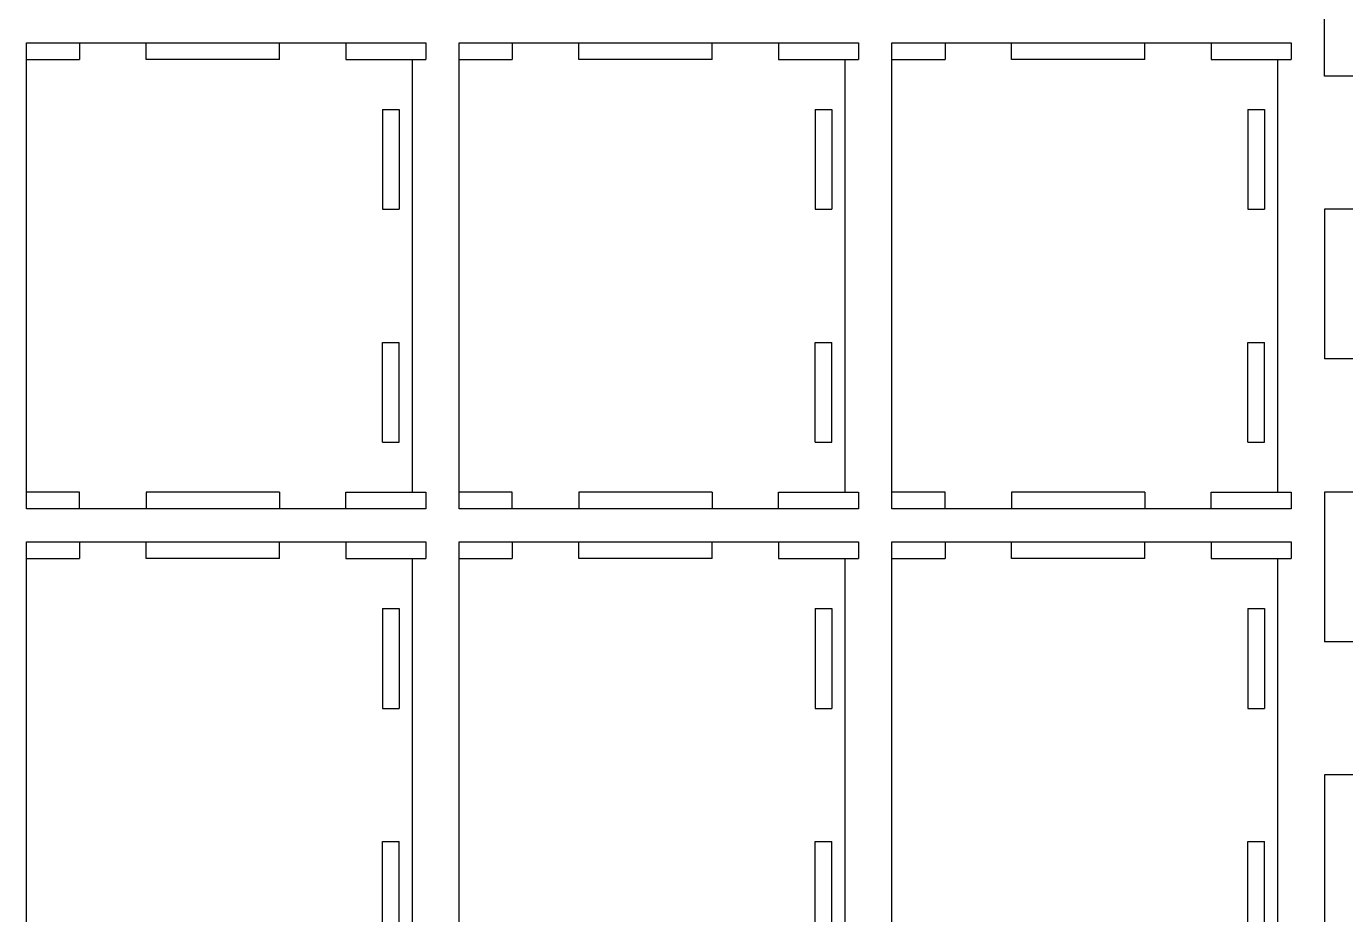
# Model space of a CAD drawing. Header units: millimetres. Extents: x 0 to 1201, y 0 to 800.
# Drawn here: x 115 to 313.2, y 249.3 to 382.8 of the extents above; entities that cross this region are included whole.
import ezdxf

# ---------------------------------------------------------------- set-up
doc = ezdxf.new("R2010")
doc.units = ezdxf.units.MM

# ---------------------------------------------------------------- blocks, each defined once
blk = doc.blocks.new('1- Middle Box with back locker')
at = {"color": 179, "linetype": 'Continuous', "lineweight": 25}
for p, q in [((235, 200), (305, 200)), ((302.5, 200), (302.5, 192)), ((305, 200), (305, 140)), ((310, 200), (380, 200)), ((310, 140), (310, 200)), ((312.5, 192), (312.5, 200)), ((377.5, 200), (377.5, 192)), ((380, 200), (380, 140)), ((305, 192), (302.5, 192)), ((310, 192), (312.5, 192)), ((380, 192), (377.5, 192)), ((302.5, 182), (305, 182)), ((302.5, 162), (302.5, 182)), ((312.5, 182), (310, 182)), ((312.5, 162), (312.5, 182)), ((377.5, 182), (380, 182)), ((377.5, 162), (377.5, 182)), ((302.5, 162), (305, 162)), ((312.5, 162), (310, 162)), ((377.5, 162), (380, 162)), ((305, 152), (302.5, 152)), ((302.5, 152), (302.5, 140)), ((310, 152), (312.5, 152)), ((312.5, 152), (312.5, 140)), ((380, 152), (377.5, 152)), ((377.5, 152), (377.5, 140)), ((245, 146.5), (260, 146.5)), ((260, 146.5), (260, 144)), ((280, 146.5), (280, 144)), ((295, 146.5), (280, 146.5)), ((295, 146.5), (295, 144)), ((320, 146.5), (335, 146.5)), ((320, 146.5), (320, 144)), ((335, 146.5), (335, 144)), ((355, 146.5), (355, 144)), ((370, 146.5), (355, 146.5)), ((370, 146.5), (370, 144)), ((245, 144), (260, 144)), ((295, 144), (280, 144)), ((320, 144), (335, 144)), ((370, 144), (355, 144)), ((237.5, 142), (302.5, 142)), ((312.5, 142), (377.5, 142)), ((305, 140), (302.5, 140)), ((312.5, 140), (310, 140)), ((380, 140), (377.5, 140)), ((235, 135), (305, 135)), ((302.5, 135), (302.5, 127)), ((305, 135), (305, 75)), ((310, 135), (380, 135)), ((310, 75), (310, 135)), ((312.5, 127), (312.5, 135)), ((377.5, 135), (377.5, 127)), ((380, 135), (380, 75)), ((305, 127), (302.5, 127)), ((310, 127), (312.5, 127)), ((380, 127), (377.5, 127)), ((302.5, 117), (305, 117)), ((302.5, 97), (302.5, 117)), ((312.5, 117), (310, 117)), ((312.5, 97), (312.5, 117)), ((377.5, 117), (380, 117)), ((377.5, 97), (377.5, 117)), ((302.5, 97), (305, 97)), ((312.5, 97), (310, 97)), ((377.5, 97), (380, 97)), ((305, 87), (302.5, 87)), ((302.5, 87), (302.5, 75)), ((310, 87), (312.5, 87)), ((312.5, 87), (312.5, 75)), ((380, 87), (377.5, 87)), ((377.5, 87), (377.5, 75)), ((245, 81.5), (260, 81.5)), ((260, 81.5), (260, 79)), ((280, 81.5), (280, 79)), ((295, 81.5), (280, 81.5)), ((295, 81.5), (295, 79)), ((320, 81.5), (335, 81.5)), ((320, 81.5), (320, 79)), ((335, 81.5), (335, 79)), ((355, 81.5), (355, 79)), ((370, 81.5), (355, 81.5)), ((370, 81.5), (370, 79)), ((245, 79), (260, 79)), ((295, 79), (280, 79)), ((320, 79), (335, 79)), ((370, 79), (355, 79)), ((237.5, 77), (302.5, 77)), ((312.5, 77), (377.5, 77)), ((305, 75), (302.5, 75)), ((312.5, 75), (310, 75)), ((380, 75), (377.5, 75)), ((235, 70), (305, 70)), ((302.5, 70), (302.5, 62)), ((305, 70), (305, 10)), ((310, 70), (380, 70)), ((310, 10), (310, 70)), ((312.5, 62), (312.5, 70)), ((377.5, 70), (377.5, 62)), ((380, 70), (380, 10)), ((305, 62), (302.5, 62)), ((310, 62), (312.5, 62)), ((380, 62), (377.5, 62)), ((302.5, 52), (305, 52)), ((302.5, 32), (302.5, 52)), ((312.5, 52), (310, 52)), ((312.5, 32), (312.5, 52)), ((377.5, 52), (380, 52)), ((377.5, 32), (377.5, 52)), ((302.5, 32), (305, 32)), ((312.5, 32), (310, 32)), ((377.5, 32), (380, 32)), ((305, 22), (302.5, 22)), ((302.5, 22), (302.5, 10)), ((310, 22), (312.5, 22)), ((312.5, 22), (312.5, 10)), ((380, 22), (377.5, 22)), ((377.5, 22), (377.5, 10)), ((245, 16.5), (260, 16.5)), ((260, 16.5), (260, 14)), ((280, 16.5), (280, 14)), ((295, 16.5), (280, 16.5)), ((295, 16.5), (295, 14)), ((320, 16.5), (335, 16.5)), ((320, 16.5), (320, 14)), ((335, 16.5), (335, 14)), ((355, 16.5), (355, 14)), ((370, 16.5), (355, 16.5)), ((370, 16.5), (370, 14)), ((245, 14), (260, 14)), ((295, 14), (280, 14)), ((320, 14), (335, 14)), ((370, 14), (355, 14)), ((237.5, 12), (302.5, 12)), ((312.5, 12), (377.5, 12)), ((305, 10), (302.5, 10)), ((312.5, 10), (310, 10)), ((380, 10), (377.5, 10)), ((270, 5), (247.5, 5)), ((270, 0), (270, 5)), ((312.5, 5), (290, 5)), ((290, 0), (290, 5)), ((312.5, 0), (312.5, 5)), ((355, 5), (332.5, 5)), ((332.5, 0), (332.5, 5)), ((355, 0), (355, 5)), ((375, 5), (385, 5)), ((375, 0), (375, 5))]:
    blk.add_line(p, q, dxfattribs=at)

msp = doc.modelspace()

# ---------------------------------------------------------------- block references
at = {"color": 7, "linetype": 'Continuous', "rotation": 90}
msp.add_blockref('1- Middle Box with back locker', (315.026, 0.285), dxfattribs=at)

doc.saveas('drawing.dxf')
